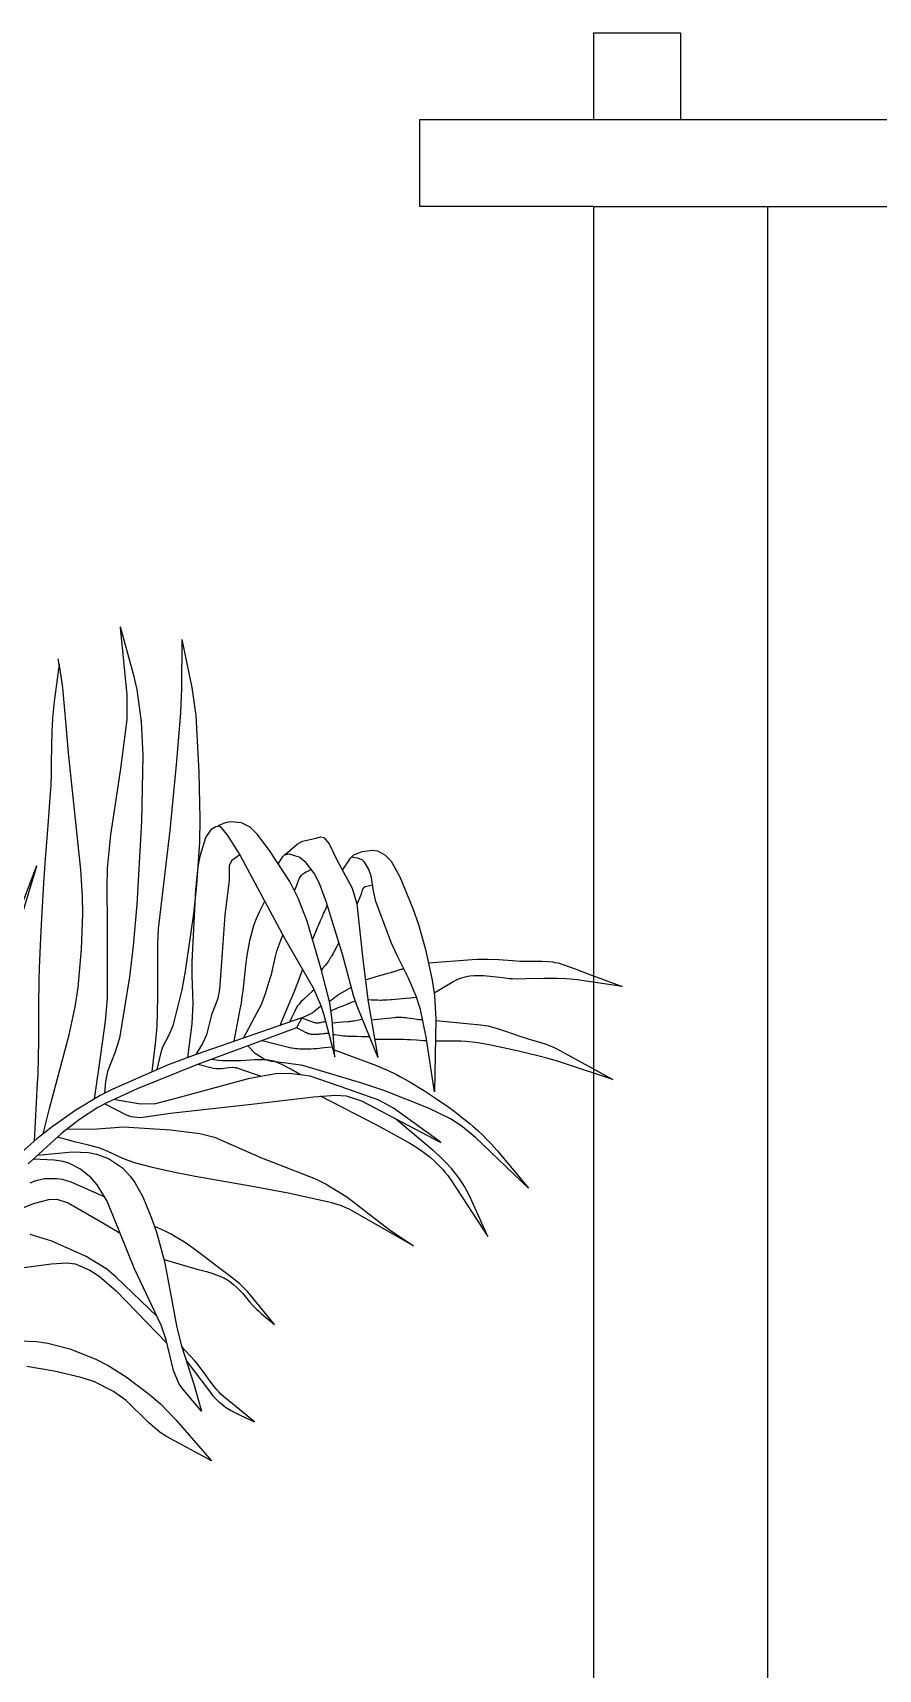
# Model space of a CAD drawing. Header units: millimetres. Extents: x 237 to 339, y 16 to 52.
# Drawn here: x 265.197 to 266.17, y 43.489 to 45.371 of the extents above; entities that cross this region are included whole.
import ezdxf

# ---------------------------------------------------------------- set-up
doc = ezdxf.new("R2010")
doc.units = ezdxf.units.MM
doc.header["$LTSCALE"] = 0.6
doc.header["$MEASUREMENT"] = 0
for name, color, linetype in [('0.3', 3, 'Continuous'), ('02', 2, 'Continuous'), ('VEGETAÇAO', 76, 'Continuous')]:
    doc.layers.add(name, color=color, linetype=linetype)

msp = doc.modelspace()

# ---------------------------------------------------------------- linework, layer by layer
at = {"layer": '0.3', "lineweight": -3}
for p, q in [((265.8426, 45.3706), (265.9426, 45.3706)), ((265.8426, 45.3706), (265.8426, 45.2706)), ((265.9426, 45.3706), (265.9426, 45.2706)), ((265.8426, 45.2706), (265.9426, 45.2706))]:
    msp.add_line(p, q, dxfattribs=at)
at = {"layer": '02', "lineweight": -3}
for p, q in [((265.6426, 45.2706), (271.8426, 45.2706)), ((265.6426, 45.1706), (265.6426, 45.2706)), ((265.8426, 45.1706), (265.6426, 45.1706)), ((265.8426, 45.1706), (265.8426, 42.4706)), ((265.8426, 45.1706), (271.8426, 45.1706)), ((266.0426, 45.1706), (266.0426, 42.4706))]:
    msp.add_line(p, q, dxfattribs=at)
at = {"layer": 'VEGETAÇAO', "color": 76, "lineweight": -3}
for p, q in [((265.2979, 44.6879), (265.3129, 44.6334)), ((265.3061, 44.609), (265.2983, 44.6865)), ((265.3691, 44.6729), (265.3804, 44.6174)), ((265.3691, 44.6165), (265.3695, 44.6711)), ((265.2278, 44.6444), (265.2222, 44.6016)), ((265.2289, 44.6382), (265.2267, 44.6504)), ((265.2321, 44.6171), (265.2289, 44.6382)), ((265.3129, 44.6334), (265.3172, 44.6153)), ((265.236, 44.5744), (265.2321, 44.6171)), ((265.3062, 44.5808), (265.3061, 44.609)), ((265.3172, 44.6153), (265.3224, 44.578)), ((265.368, 44.5886), (265.3691, 44.6165)), ((265.3804, 44.6174), (265.385, 44.5853)), ((265.2209, 44.59), (265.2203, 44.5822)), ((265.2222, 44.6016), (265.2209, 44.59)), ((265.3631, 44.5329), (265.368, 44.5886)), ((265.2195, 44.5666), (265.2192, 44.551)), ((265.2203, 44.5822), (265.2195, 44.5666)), ((265.2387, 44.5424), (265.236, 44.5744)), ((265.2987, 44.5244), (265.3062, 44.5808)), ((265.3224, 44.578), (265.3242, 44.5399)), ((265.385, 44.5853), (265.3886, 44.5197)), ((265.2192, 44.551), (265.2189, 44.5301)), ((265.2189, 44.5301), (265.2187, 44.5197)), ((265.2529, 44.408), (265.2387, 44.5424)), ((265.3242, 44.5399), (265.3226, 44.4633)), ((265.3556, 44.453), (265.3631, 44.5329)), ((265.2187, 44.5197), (265.2182, 44.5041)), ((265.2952, 44.4989), (265.2987, 44.5244)), ((265.3886, 44.5197), (265.3899, 44.4664)), ((265.2177, 44.4963), (265.2152, 44.4637)), ((265.2182, 44.5041), (265.2177, 44.4963)), ((265.2875, 44.4481), (265.2952, 44.4989)), ((265.2152, 44.4637), (265.2117, 44.4203)), ((265.3226, 44.4633), (265.3173, 44.3681)), ((265.3899, 44.4664), (265.3893, 44.4398)), ((265.3965, 44.4449), (265.4036, 44.4549)), ((265.4036, 44.4549), (265.4081, 44.4579)), ((265.4081, 44.4579), (265.4121, 44.4583)), ((265.419, 44.4618), (265.4108, 44.4585)), ((265.4121, 44.4583), (265.4138, 44.4571)), ((265.4138, 44.4571), (265.4216, 44.4474)), ((265.4252, 44.4632), (265.419, 44.4618)), ((265.4378, 44.4618), (265.4252, 44.4632)), ((265.4475, 44.4571), (265.4378, 44.4618)), ((265.4561, 44.4484), (265.4475, 44.4571)), ((265.2837, 44.4098), (265.2875, 44.4481)), ((265.3421, 44.3402), (265.3556, 44.453)), ((265.3893, 44.4398), (265.3859, 44.3901)), ((265.3903, 44.425), (265.3965, 44.4449)), ((265.4216, 44.4474), (265.4363, 44.4242)), ((265.4708, 44.4289), (265.4561, 44.4484)), ((265.488, 44.4256), (265.5015, 44.4374)), ((265.5015, 44.4374), (265.5078, 44.4409)), ((265.5078, 44.4409), (265.5217, 44.444)), ((265.5217, 44.444), (265.5288, 44.446)), ((265.5288, 44.446), (265.5322, 44.4449)), ((265.5322, 44.4449), (265.5385, 44.4376)), ((265.5385, 44.4376), (265.5472, 44.4195)), ((265.2117, 44.4203), (265.2102, 44.3986)), ((265.3879, 44.4117), (265.3903, 44.425)), ((265.4265, 44.4186), (265.4236, 44.4127)), ((265.4357, 44.4253), (265.4265, 44.4186)), ((265.4363, 44.4242), (265.4872, 44.3293)), ((265.4934, 44.3943), (265.4708, 44.4289)), ((265.4803, 44.415), (265.485, 44.4233)), ((265.485, 44.4233), (265.4871, 44.4252)), ((265.4871, 44.4252), (265.4925, 44.4261)), ((265.4925, 44.4261), (265.5046, 44.4225)), ((265.5046, 44.4225), (265.5105, 44.4176)), ((265.5105, 44.4176), (265.5216, 44.4029)), ((265.5472, 44.4195), (265.5649, 44.3868)), ((265.5538, 44.4075), (265.5629, 44.4214)), ((265.5629, 44.4214), (265.5668, 44.4252)), ((265.5712, 44.4214), (265.5637, 44.4224)), ((265.5668, 44.4252), (265.5764, 44.4289)), ((265.5763, 44.4193), (265.5712, 44.4214)), ((265.5793, 44.4166), (265.5763, 44.4193)), ((265.5764, 44.4289), (265.5882, 44.4306)), ((265.5839, 44.4092), (265.5793, 44.4166)), ((265.5882, 44.4306), (265.5942, 44.4297)), ((265.5942, 44.4297), (265.6027, 44.4252)), ((265.6027, 44.4252), (265.6098, 44.4178)), ((265.6098, 44.4178), (265.6199, 44.3998)), ((265.2017, 44.4117), (265.1364, 44.1964)), ((265.1693, 44.326), (265.2022, 44.4129)), ((265.2102, 44.3986), (265.2075, 44.3527)), ((265.2549, 44.3777), (265.2529, 44.408)), ((265.283, 44.3883), (265.2837, 44.4098)), ((265.3853, 44.3848), (265.3879, 44.4117)), ((265.4236, 44.4127), (265.4235, 44.396)), ((265.5031, 44.3958), (265.5044, 44.3983)), ((265.5044, 44.3983), (265.5059, 44.4006)), ((265.5059, 44.4006), (265.5067, 44.4017)), ((265.5067, 44.4017), (265.5078, 44.4028)), ((265.5078, 44.4028), (265.5102, 44.4046)), ((265.5102, 44.4046), (265.5119, 44.4056)), ((265.5119, 44.4056), (265.5153, 44.4073)), ((265.5153, 44.4073), (265.5178, 44.4087)), ((265.5216, 44.4029), (265.527, 44.3927)), ((265.5866, 44.401), (265.5839, 44.4092)), ((265.5893, 44.3839), (265.5866, 44.401)), ((265.6199, 44.3998), (265.6348, 44.3634)), ((265.2835, 44.3452), (265.283, 44.3883)), ((265.3808, 44.3021), (265.3853, 44.3848)), ((265.3859, 44.3901), (265.3823, 44.3572)), ((265.4235, 44.396), (265.4183, 44.3556)), ((265.503, 44.3754), (265.4934, 44.3943)), ((265.4988, 44.3844), (265.4996, 44.3863)), ((265.4996, 44.3863), (265.5011, 44.3904)), ((265.5011, 44.3904), (265.5031, 44.3958)), ((265.527, 44.3927), (265.5352, 44.3707)), ((265.5649, 44.3868), (265.5704, 44.3688)), ((265.5746, 44.3783), (265.5744, 44.3778)), ((265.5749, 44.3792), (265.5746, 44.3783)), ((265.5752, 44.3801), (265.5749, 44.3792)), ((265.5758, 44.382), (265.5752, 44.3801)), ((265.5762, 44.3834), (265.5758, 44.382)), ((265.5765, 44.3843), (265.5762, 44.3834)), ((265.5767, 44.3847), (265.5765, 44.3843)), ((265.577, 44.3853), (265.5767, 44.3847)), ((265.5773, 44.3859), (265.577, 44.3853)), ((265.5774, 44.3862), (265.5773, 44.3859)), ((265.5777, 44.3866), (265.5774, 44.3862)), ((265.5779, 44.3869), (265.5777, 44.3866)), ((265.5781, 44.3872), (265.5779, 44.3869)), ((265.5783, 44.3875), (265.5781, 44.3872)), ((265.5785, 44.3876), (265.5783, 44.3875)), ((265.5787, 44.3878), (265.5785, 44.3876)), ((265.5789, 44.3879), (265.5787, 44.3878)), ((265.5791, 44.3881), (265.5789, 44.3879)), ((265.5794, 44.3883), (265.5791, 44.3881)), ((265.5796, 44.3883), (265.5794, 44.3883)), ((265.5798, 44.3884), (265.5796, 44.3883)), ((265.5802, 44.3885), (265.5798, 44.3884)), ((265.5885, 44.3901), (265.5802, 44.3885)), ((265.5922, 44.3716), (265.5893, 44.3839)), ((265.2552, 44.3574), (265.2549, 44.3777)), ((265.3173, 44.3681), (265.3129, 44.3205)), ((265.4564, 44.3554), (265.4588, 44.3603)), ((265.4588, 44.3603), (265.4646, 44.3718)), ((265.5132, 44.3487), (265.503, 44.3754)), ((265.5321, 44.3576), (265.533, 44.3597)), ((265.533, 44.3597), (265.5349, 44.3639)), ((265.5349, 44.3639), (265.5359, 44.366)), ((265.5352, 44.3707), (265.554, 44.3096)), ((265.5359, 44.366), (265.5364, 44.3671)), ((265.5704, 44.3688), (265.5772, 44.3049)), ((265.5742, 44.3772), (265.5705, 44.3686)), ((265.5744, 44.3778), (265.5742, 44.3772)), ((265.6102, 44.3237), (265.5922, 44.3716)), ((265.6348, 44.3634), (265.6412, 44.3449)), ((265.2075, 44.3527), (265.2064, 44.3297)), ((265.2537, 44.3168), (265.2552, 44.3574)), ((265.2837, 44.313), (265.2835, 44.3452)), ((265.3823, 44.3572), (265.3729, 44.2913)), ((265.4183, 44.3556), (265.4145, 44.3021)), ((265.4492, 44.334), (265.4512, 44.3413)), ((265.4512, 44.3413), (265.4524, 44.3449)), ((265.4524, 44.3449), (265.455, 44.352)), ((265.455, 44.352), (265.4564, 44.3554)), ((265.5292, 44.2936), (265.5132, 44.3487)), ((265.523, 44.3367), (265.5251, 44.3415)), ((265.5251, 44.3415), (265.5261, 44.3439)), ((265.5261, 44.3439), (265.5271, 44.3463)), ((265.5271, 44.3463), (265.5276, 44.3475)), ((265.5276, 44.3475), (265.5287, 44.3498)), ((265.5287, 44.3498), (265.5292, 44.351)), ((265.5292, 44.351), (265.53, 44.3528)), ((265.53, 44.3528), (265.5307, 44.3544)), ((265.5307, 44.3544), (265.5311, 44.3555)), ((265.5311, 44.3555), (265.5315, 44.3562)), ((265.5315, 44.3562), (265.5321, 44.3576)), ((265.6412, 44.3449), (265.6492, 44.3162)), ((265.2064, 44.3297), (265.205, 44.2952)), ((265.3413, 44.3227), (265.3421, 44.3402)), ((265.3415, 44.2876), (265.3413, 44.3227)), ((265.4464, 44.3215), (265.4474, 44.3266)), ((265.4474, 44.3266), (265.4492, 44.334)), ((265.4802, 44.3199), (265.4812, 44.3227)), ((265.4812, 44.3227), (265.4853, 44.333)), ((265.4872, 44.3293), (265.5201, 44.2721)), ((265.5196, 44.3287), (265.5207, 44.3313)), ((265.5207, 44.3313), (265.5215, 44.3331)), ((265.5215, 44.3331), (265.523, 44.3367)), ((265.5488, 44.3228), (265.5473, 44.3199)), ((265.5496, 44.3242), (265.5488, 44.3228)), ((265.6164, 44.31), (265.6102, 44.3237)), ((265.2496, 44.2725), (265.2537, 44.3168)), ((265.2834, 44.2602), (265.2837, 44.313)), ((265.3129, 44.3205), (265.3087, 44.2848)), ((265.4425, 44.2973), (265.4438, 44.3067)), ((265.4438, 44.3067), (265.4445, 44.3115)), ((265.4445, 44.3115), (265.4464, 44.3215)), ((265.4741, 44.2965), (265.4769, 44.3084)), ((265.4769, 44.3084), (265.4784, 44.3142)), ((265.4784, 44.3142), (265.4802, 44.3199)), ((265.538, 44.3034), (265.5373, 44.3024)), ((265.5386, 44.3044), (265.538, 44.3034)), ((265.539, 44.3049), (265.5386, 44.3044)), ((265.5402, 44.307), (265.539, 44.3049)), ((265.5411, 44.3084), (265.5402, 44.307)), ((265.5416, 44.3093), (265.5411, 44.3084)), ((265.5427, 44.3112), (265.5416, 44.3093)), ((265.5442, 44.3141), (265.5427, 44.3112)), ((265.5473, 44.3199), (265.5442, 44.3141)), ((265.554, 44.3096), (265.5591, 44.2899)), ((265.5772, 44.3049), (265.5832, 44.256)), ((265.6298, 44.2834), (265.6164, 44.31)), ((265.6492, 44.3162), (265.6568, 44.2809)), ((265.6527, 44.3009), (265.703, 44.3049)), ((265.703, 44.3049), (265.709, 44.3052)), ((265.709, 44.3052), (265.7131, 44.3053)), ((265.7131, 44.3053), (265.7212, 44.3052)), ((265.7212, 44.3052), (265.7334, 44.3046)), ((265.7334, 44.3046), (265.7496, 44.3035)), ((265.7496, 44.3035), (265.7577, 44.303)), ((265.7577, 44.303), (265.7687, 44.3028)), ((265.205, 44.2952), (265.2045, 44.2805)), ((265.3087, 44.2848), (265.2972, 44.2143)), ((265.3414, 44.2613), (265.3415, 44.2876)), ((265.3729, 44.2913), (265.369, 44.27)), ((265.3809, 44.2862), (265.3808, 44.3021)), ((265.382, 44.2543), (265.3809, 44.2862)), ((265.4145, 44.3021), (265.4123, 44.2701)), ((265.4394, 44.2687), (265.4425, 44.2973)), ((265.4708, 44.2833), (265.472, 44.2876)), ((265.472, 44.2876), (265.4741, 44.2965)), ((265.5027, 44.2791), (265.5064, 44.2887)), ((265.5064, 44.2887), (265.5082, 44.2935)), ((265.5391, 44.2551), (265.5292, 44.2936)), ((265.5309, 44.2943), (265.5295, 44.2925)), ((265.5338, 44.2979), (265.5309, 44.2943)), ((265.5353, 44.2997), (265.5338, 44.2979)), ((265.536, 44.3006), (265.5353, 44.2997)), ((265.5369, 44.3018), (265.536, 44.3006)), ((265.5373, 44.3024), (265.5369, 44.3018)), ((265.5591, 44.2899), (265.566, 44.2638)), ((265.5863, 44.2833), (265.5951, 44.2858)), ((265.5951, 44.2858), (265.5994, 44.287)), ((265.5994, 44.287), (265.6038, 44.2883)), ((265.6038, 44.2883), (265.606, 44.2889)), ((265.606, 44.2889), (265.6093, 44.2898)), ((265.6093, 44.2898), (265.6098, 44.29)), ((265.6098, 44.29), (265.6102, 44.2901)), ((265.6102, 44.2901), (265.6109, 44.2903)), ((265.6109, 44.2903), (265.6121, 44.2907)), ((265.6121, 44.2907), (265.6128, 44.2909)), ((265.6128, 44.2909), (265.6133, 44.291)), ((265.6133, 44.291), (265.6143, 44.2913)), ((265.6143, 44.2913), (265.6154, 44.2917)), ((265.6154, 44.2917), (265.6161, 44.2919)), ((265.6161, 44.2919), (265.6176, 44.2924)), ((265.6176, 44.2924), (265.6191, 44.2929)), ((265.6191, 44.2929), (265.621, 44.2935)), ((265.621, 44.2935), (265.622, 44.2938)), ((265.622, 44.2938), (265.6235, 44.2943)), ((265.6235, 44.2943), (265.6242, 44.2945)), ((265.6946, 44.2846), (265.6895, 44.283)), ((265.6981, 44.2853), (265.6946, 44.2846)), ((265.7004, 44.2856), (265.6981, 44.2853)), ((265.7052, 44.286), (265.7004, 44.2856)), ((265.7088, 44.2861), (265.7052, 44.286)), ((265.7161, 44.2859), (265.7088, 44.2861)), ((265.7235, 44.2853), (265.7161, 44.2859)), ((265.7383, 44.2835), (265.7235, 44.2853)), ((265.7687, 44.3028), (265.7835, 44.3029)), ((265.7835, 44.3029), (265.7908, 44.3025)), ((265.7908, 44.3025), (265.7957, 44.3019)), ((265.7957, 44.3019), (265.7981, 44.3015)), ((265.7981, 44.3015), (265.8018, 44.3008)), ((265.8018, 44.3008), (265.8072, 44.2992)), ((265.8072, 44.2992), (265.8215, 44.2941)), ((265.8215, 44.2941), (265.8404, 44.2868)), ((265.8404, 44.2868), (265.8499, 44.2833)), ((265.2045, 44.2805), (265.2042, 44.251)), ((265.2463, 44.2505), (265.2496, 44.2725)), ((265.369, 44.27), (265.3586, 44.2284)), ((265.4123, 44.2701), (265.4103, 44.2601)), ((265.4382, 44.2593), (265.4394, 44.2687)), ((265.4635, 44.2602), (265.4661, 44.2678)), ((265.4661, 44.2678), (265.4708, 44.2833)), ((265.4967, 44.2639), (265.4981, 44.2671)), ((265.4981, 44.2671), (265.5, 44.272)), ((265.5, 44.272), (265.5009, 44.2744)), ((265.5009, 44.2744), (265.5027, 44.2791)), ((265.519, 44.268), (265.5146, 44.2641)), ((265.5211, 44.27), (265.519, 44.268)), ((265.5201, 44.2721), (265.5289, 44.2518)), ((265.5499, 44.2649), (265.5508, 44.2654)), ((265.5508, 44.2654), (265.5635, 44.2726)), ((265.5797, 44.2815), (265.5863, 44.2833)), ((265.6387, 44.2626), (265.6298, 44.2834)), ((265.6568, 44.2809), (265.6596, 44.2631)), ((265.682, 44.2795), (265.6592, 44.266)), ((265.6844, 44.2809), (265.682, 44.2795)), ((265.6861, 44.2817), (265.6844, 44.2809)), ((265.6895, 44.283), (265.6861, 44.2817)), ((265.7456, 44.2827), (265.7383, 44.2835)), ((265.7493, 44.2825), (265.7456, 44.2827)), ((265.7547, 44.2823), (265.7493, 44.2825)), ((265.7649, 44.2824), (265.7547, 44.2823)), ((265.7854, 44.283), (265.7649, 44.2824)), ((265.8007, 44.2831), (265.7854, 44.283)), ((265.8109, 44.2827), (265.8007, 44.2831)), ((265.816, 44.2823), (265.8109, 44.2827)), ((265.8237, 44.2814), (265.816, 44.2823)), ((265.8754, 44.2739), (265.8237, 44.2814)), ((265.8499, 44.2833), (265.8754, 44.2739)), ((265.2042, 44.251), (265.204, 44.2117)), ((265.2394, 44.2181), (265.2463, 44.2505)), ((265.2814, 44.234), (265.2834, 44.2602)), ((265.3405, 44.228), (265.3414, 44.2613)), ((265.3808, 44.2306), (265.382, 44.2543)), ((265.4103, 44.2601), (265.4033, 44.241)), ((265.4292, 44.2107), (265.4363, 44.2475)), ((265.4363, 44.2475), (265.4375, 44.2546)), ((265.4375, 44.2546), (265.4382, 44.2593)), ((265.4398, 44.2143), (265.4588, 44.2494)), ((265.4588, 44.2494), (265.4605, 44.2529)), ((265.4605, 44.2529), (265.4616, 44.2553)), ((265.4616, 44.2553), (265.4635, 44.2602)), ((265.486, 44.2384), (265.4914, 44.2512)), ((265.4914, 44.2512), (265.4941, 44.2575)), ((265.4941, 44.2575), (265.4967, 44.2639)), ((265.501, 44.2494), (265.4988, 44.2454)), ((265.5022, 44.2513), (265.501, 44.2494)), ((265.5035, 44.253), (265.5022, 44.2513)), ((265.506, 44.2561), (265.5035, 44.253)), ((265.5088, 44.2589), (265.506, 44.2561)), ((265.5146, 44.2641), (265.5088, 44.2589)), ((265.5222, 44.2458), (265.5233, 44.2467)), ((265.5233, 44.2467), (265.5244, 44.2476)), ((265.5244, 44.2476), (265.5258, 44.2488)), ((265.5258, 44.2488), (265.5265, 44.2494)), ((265.5265, 44.2494), (265.5276, 44.2503)), ((265.5276, 44.2503), (265.5282, 44.2508)), ((265.5282, 44.2508), (265.529, 44.2514)), ((265.5289, 44.2518), (265.5322, 44.241)), ((265.5388, 44.2565), (265.5402, 44.2575)), ((265.542, 44.2353), (265.5391, 44.2551)), ((265.5402, 44.2575), (265.541, 44.2582)), ((265.541, 44.2582), (265.5428, 44.2596)), ((265.5436, 44.247), (265.5417, 44.2462)), ((265.5428, 44.2596), (265.5451, 44.2614)), ((265.5445, 44.2474), (265.5436, 44.247)), ((265.545, 44.2476), (265.5445, 44.2474)), ((265.5456, 44.2479), (265.545, 44.2476)), ((265.5451, 44.2614), (265.5463, 44.2623)), ((265.5459, 44.248), (265.5456, 44.2479)), ((265.5464, 44.2482), (265.5459, 44.248)), ((265.5463, 44.2623), (265.5475, 44.2632)), ((265.5468, 44.2484), (265.5464, 44.2482)), ((265.5471, 44.2485), (265.5468, 44.2484)), ((265.5486, 44.2491), (265.5471, 44.2485)), ((265.5475, 44.2632), (265.5481, 44.2637)), ((265.5481, 44.2637), (265.5493, 44.2645)), ((265.5497, 44.2495), (265.5486, 44.2491)), ((265.5493, 44.2645), (265.5499, 44.2649)), ((265.5518, 44.2504), (265.5497, 44.2495)), ((265.5549, 44.2516), (265.5518, 44.2504)), ((265.557, 44.2524), (265.5549, 44.2516)), ((265.5612, 44.2541), (265.557, 44.2524)), ((265.566, 44.256), (265.5612, 44.2541)), ((265.566, 44.2638), (265.5704, 44.2513)), ((265.5683, 44.2569), (265.566, 44.256)), ((265.5704, 44.2513), (265.5944, 44.1921)), ((265.5867, 44.2581), (265.5828, 44.2582)), ((265.5832, 44.256), (265.5944, 44.1921)), ((265.5919, 44.2579), (265.5867, 44.2581)), ((265.5945, 44.2579), (265.5919, 44.2579)), ((265.597, 44.2578), (265.5945, 44.2579)), ((265.5983, 44.2578), (265.597, 44.2578)), ((265.6003, 44.2579), (265.5983, 44.2578)), ((265.6032, 44.258), (265.6003, 44.2579)), ((265.6051, 44.2581), (265.6032, 44.258)), ((265.6089, 44.2583), (265.6051, 44.2581)), ((265.6109, 44.2585), (265.6089, 44.2583)), ((265.6147, 44.2588), (265.6109, 44.2585)), ((265.6185, 44.2591), (265.6147, 44.2588)), ((265.6262, 44.2599), (265.6185, 44.2591)), ((265.632, 44.2604), (265.6262, 44.2599)), ((265.6434, 44.2473), (265.6387, 44.2626)), ((265.6499, 44.2156), (265.6434, 44.2473)), ((265.6596, 44.2631), (265.6611, 44.2363)), ((265.2739, 44.1814), (265.2814, 44.234)), ((265.3391, 44.2115), (265.3405, 44.228)), ((265.3586, 44.2284), (265.354, 44.2176)), ((265.3759, 44.1922), (265.3808, 44.2306)), ((265.4033, 44.241), (265.3973, 44.2183)), ((265.482, 44.2289), (265.4833, 44.2321)), ((265.4833, 44.2321), (265.486, 44.2384)), ((265.4949, 44.2369), (265.4929, 44.2327)), ((265.4988, 44.2454), (265.4949, 44.2369)), ((265.5071, 44.2375), (265.501, 44.2261)), ((265.5071, 44.2375), (265.5178, 44.2428)), ((265.5071, 44.2375), (265.5119, 44.2359)), ((265.5119, 44.2359), (265.5183, 44.2336)), ((265.5178, 44.2428), (265.5183, 44.2431)), ((265.5183, 44.2431), (265.5192, 44.2436)), ((265.5183, 44.2336), (265.5216, 44.2325)), ((265.5192, 44.2436), (265.52, 44.2441)), ((265.52, 44.2441), (265.5206, 44.2445)), ((265.5206, 44.2445), (265.5217, 44.2453)), ((265.5216, 44.2325), (265.522, 44.2324)), ((265.5217, 44.2453), (265.5222, 44.2458)), ((265.522, 44.2324), (265.5223, 44.2323)), ((265.5223, 44.2323), (265.523, 44.2322)), ((265.523, 44.2322), (265.5233, 44.2321)), ((265.5233, 44.2321), (265.5239, 44.232)), ((265.5239, 44.232), (265.5245, 44.232)), ((265.5245, 44.232), (265.5249, 44.232)), ((265.5249, 44.232), (265.5258, 44.232)), ((265.5258, 44.232), (265.5267, 44.2321)), ((265.5267, 44.2321), (265.5273, 44.2322)), ((265.5273, 44.2322), (265.5286, 44.2324)), ((265.5286, 44.2324), (265.5298, 44.2327)), ((265.5298, 44.2327), (265.5315, 44.233)), ((265.5315, 44.233), (265.5323, 44.2332)), ((265.5322, 44.241), (265.545, 44.193)), ((265.5323, 44.2332), (265.5332, 44.2333)), ((265.5332, 44.2333), (265.5336, 44.2334)), ((265.5336, 44.2334), (265.5342, 44.2334)), ((265.5417, 44.2462), (265.5408, 44.2458)), ((265.545, 44.193), (265.542, 44.2353)), ((265.5422, 44.2321), (265.5539, 44.233)), ((265.5539, 44.233), (265.5598, 44.2335)), ((265.5598, 44.2335), (265.5617, 44.2336)), ((265.5617, 44.2336), (265.5629, 44.2338)), ((265.5629, 44.2338), (265.5638, 44.2339)), ((265.5638, 44.2339), (265.5654, 44.2341)), ((265.5654, 44.2341), (265.5667, 44.2343)), ((265.5667, 44.2343), (265.5692, 44.2347)), ((265.5692, 44.2347), (265.5741, 44.2356)), ((265.5741, 44.2356), (265.5766, 44.236)), ((265.5868, 44.2353), (265.6138, 44.2381)), ((265.6138, 44.2381), (265.615, 44.2383)), ((265.615, 44.2383), (265.6158, 44.2383)), ((265.6158, 44.2383), (265.6174, 44.2384)), ((265.6174, 44.2384), (265.6182, 44.2384)), ((265.6182, 44.2384), (265.6198, 44.2384)), ((265.6198, 44.2384), (265.6214, 44.2384)), ((265.6214, 44.2384), (265.6225, 44.2383)), ((265.6225, 44.2383), (265.6246, 44.2382)), ((265.6246, 44.2382), (265.627, 44.2379)), ((265.627, 44.2379), (265.6286, 44.2377)), ((265.6286, 44.2377), (265.6318, 44.2373)), ((265.6393, 44.2362), (265.6414, 44.2359)), ((265.6414, 44.2359), (265.6436, 44.2357)), ((265.6436, 44.2357), (265.6446, 44.2356)), ((265.6446, 44.2356), (265.6462, 44.2354)), ((265.6611, 44.2363), (265.6596, 44.1526)), ((265.6611, 44.2345), (265.7127, 44.2297)), ((265.7127, 44.2297), (265.7178, 44.229)), ((265.7178, 44.229), (265.7212, 44.2284)), ((265.7212, 44.2284), (265.7279, 44.2267)), ((265.204, 44.2117), (265.2038, 44.1921)), ((265.2169, 44.1336), (265.2394, 44.2181)), ((265.2972, 44.2143), (265.292, 44.1976)), ((265.3348, 44.176), (265.3391, 44.2115)), ((265.354, 44.2176), (265.3468, 44.2039)), ((265.3973, 44.2183), (265.3928, 44.2081)), ((265.4614, 44.2115), (265.4902, 44.2043)), ((265.5086, 44.2222), (265.501, 44.2261)), ((265.5113, 44.2209), (265.5086, 44.2222)), ((265.5126, 44.2203), (265.5113, 44.2209)), ((265.5132, 44.22), (265.5126, 44.2203)), ((265.5136, 44.2198), (265.5132, 44.22)), ((265.5144, 44.2195), (265.5136, 44.2198)), ((265.5148, 44.2194), (265.5144, 44.2195)), ((265.5156, 44.2192), (265.5148, 44.2194)), ((265.5164, 44.219), (265.5156, 44.2192)), ((265.517, 44.2188), (265.5164, 44.219)), ((265.5181, 44.2186), (265.517, 44.2188)), ((265.5185, 44.2186), (265.5181, 44.2186)), ((265.5193, 44.2185), (265.5185, 44.2186)), ((265.5202, 44.2184), (265.5193, 44.2185)), ((265.5207, 44.2184), (265.5202, 44.2184)), ((265.5218, 44.2184), (265.5207, 44.2184)), ((265.5227, 44.2184), (265.5218, 44.2184)), ((265.5243, 44.2185), (265.5227, 44.2184)), ((265.526, 44.2186), (265.5243, 44.2185)), ((265.5271, 44.2188), (265.526, 44.2186)), ((265.5294, 44.219), (265.5271, 44.2188)), ((265.5319, 44.2193), (265.5294, 44.219)), ((265.5332, 44.2194), (265.5319, 44.2193)), ((265.5344, 44.2195), (265.5332, 44.2194)), ((265.5351, 44.2195), (265.5344, 44.2195)), ((265.5363, 44.2196), (265.5351, 44.2195)), ((265.537, 44.2196), (265.5363, 44.2196)), ((265.5379, 44.2196), (265.537, 44.2196)), ((265.5453, 44.218), (265.5432, 44.2182)), ((265.5496, 44.2174), (265.5453, 44.218)), ((265.5528, 44.217), (265.5496, 44.2174)), ((265.5549, 44.2167), (265.5528, 44.217)), ((265.556, 44.2166), (265.5549, 44.2167)), ((265.5576, 44.2165), (265.556, 44.2166)), ((265.5596, 44.2164), (265.5576, 44.2165)), ((265.5636, 44.2163), (265.5596, 44.2164)), ((265.5676, 44.2161), (265.5636, 44.2163)), ((265.5703, 44.2161), (265.5676, 44.2161)), ((265.5757, 44.216), (265.5703, 44.2161)), ((265.5818, 44.2159), (265.5757, 44.216)), ((265.5848, 44.2158), (265.5818, 44.2159)), ((265.6153, 44.2128), (265.5908, 44.2128)), ((265.6179, 44.2128), (265.6153, 44.2128)), ((265.6196, 44.2127), (265.6179, 44.2128)), ((265.6231, 44.2126), (265.6196, 44.2127)), ((265.6249, 44.2126), (265.6231, 44.2126)), ((265.6283, 44.2124), (265.6249, 44.2126)), ((265.6318, 44.2123), (265.6283, 44.2124)), ((265.6467, 44.2114), (265.6388, 44.2119)), ((265.6506, 44.2112), (265.6467, 44.2114)), ((265.6596, 44.1526), (265.6499, 44.2156)), ((265.682, 44.2109), (265.6607, 44.2109)), ((265.6901, 44.2107), (265.682, 44.2109)), ((265.6955, 44.2103), (265.6901, 44.2107)), ((265.7063, 44.2092), (265.6955, 44.2103)), ((265.7117, 44.2084), (265.7063, 44.2092)), ((265.7279, 44.2267), (265.7378, 44.2235)), ((265.7378, 44.2235), (265.7511, 44.2188)), ((265.7511, 44.2188), (265.7577, 44.2165)), ((265.7577, 44.2165), (265.7675, 44.2136)), ((265.7675, 44.2136), (265.7805, 44.2098)), ((265.7805, 44.2098), (265.787, 44.2077)), ((265.2038, 44.1921), (265.2032, 44.1725)), ((265.292, 44.1976), (265.2837, 44.1759)), ((265.3444, 44.1964), (265.3404, 44.1784)), ((265.3468, 44.2039), (265.3444, 44.1964)), ((265.3928, 44.2081), (265.385, 44.1954)), ((265.4535, 44.1968), (265.4448, 44.2054)), ((265.4642, 44.1898), (265.4535, 44.1968)), ((265.4902, 44.2043), (265.4918, 44.2039)), ((265.4918, 44.2039), (265.4928, 44.2037)), ((265.4928, 44.2037), (265.4949, 44.2033)), ((265.4949, 44.2033), (265.496, 44.2031)), ((265.496, 44.2031), (265.4981, 44.2028)), ((265.4981, 44.2028), (265.5002, 44.2026)), ((265.5002, 44.2026), (265.5016, 44.2024)), ((265.5016, 44.2024), (265.5025, 44.2023)), ((265.5025, 44.2023), (265.5044, 44.2022)), ((265.5044, 44.2022), (265.5054, 44.2021)), ((265.5054, 44.2021), (265.5075, 44.202)), ((265.5075, 44.202), (265.5097, 44.202)), ((265.5097, 44.202), (265.5111, 44.202)), ((265.5111, 44.202), (265.5139, 44.202)), ((265.5139, 44.202), (265.516, 44.2021)), ((265.516, 44.2021), (265.5174, 44.2021)), ((265.5174, 44.2021), (265.5203, 44.2023)), ((265.5203, 44.2023), (265.5217, 44.2024)), ((265.5217, 44.2024), (265.5245, 44.2026)), ((265.5245, 44.2026), (265.5273, 44.2028)), ((265.5273, 44.2028), (265.5292, 44.203)), ((265.5292, 44.203), (265.533, 44.2034)), ((265.533, 44.2034), (265.542, 44.2043)), ((265.5444, 44.201), (265.5929, 44.1827)), ((265.7225, 44.2066), (265.7117, 44.2084)), ((265.7332, 44.2045), (265.7225, 44.2066)), ((265.7547, 44.1996), (265.7332, 44.2045)), ((265.7785, 44.1939), (265.7547, 44.1996)), ((265.7903, 44.1908), (265.7785, 44.1939)), ((265.787, 44.2077), (265.7934, 44.2052)), ((265.8021, 44.1874), (265.7903, 44.1908)), ((265.7934, 44.2052), (265.7965, 44.2038)), ((265.7965, 44.2038), (265.8012, 44.2015)), ((265.8012, 44.2015), (265.8649, 44.1667)), ((265.2032, 44.1725), (265.2027, 44.1627)), ((265.2686, 44.1447), (265.2739, 44.1814)), ((265.2837, 44.1759), (265.2814, 44.1645)), ((265.3876, 44.1844), (265.4055, 44.1799)), ((265.4116, 44.1886), (265.4026, 44.1899)), ((265.4055, 44.1799), (265.4086, 44.1794)), ((265.4086, 44.1794), (265.4106, 44.1793)), ((265.4106, 44.1793), (265.4148, 44.1796)), ((265.416, 44.1883), (265.4116, 44.1886)), ((265.4148, 44.1796), (265.4231, 44.1807)), ((265.437, 44.1883), (265.416, 44.1883)), ((265.4231, 44.1807), (265.4272, 44.1809)), ((265.4272, 44.1809), (265.4299, 44.1807)), ((265.4299, 44.1807), (265.4313, 44.1804)), ((265.4313, 44.1804), (265.4333, 44.1799)), ((265.4333, 44.1799), (265.4598, 44.1707)), ((265.4423, 44.1885), (265.437, 44.1883)), ((265.4528, 44.1892), (265.4423, 44.1885)), ((265.4769, 44.1731), (265.4453, 44.1677)), ((265.4607, 44.1895), (265.4528, 44.1892)), ((265.4659, 44.1893), (265.4607, 44.1895)), ((265.4722, 44.1875), (265.4642, 44.1898)), ((265.4684, 44.189), (265.4659, 44.1893)), ((265.4723, 44.1883), (265.4684, 44.189)), ((265.4892, 44.1855), (265.4722, 44.1875)), ((265.4748, 44.1877), (265.4723, 44.1883)), ((265.4798, 44.1859), (265.4748, 44.1877)), ((265.4929, 44.1737), (265.4769, 44.1731)), ((265.4847, 44.1837), (265.4798, 44.1859)), ((265.4945, 44.1785), (265.4847, 44.1837)), ((265.5082, 44.1827), (265.4892, 44.1855)), ((265.5165, 44.1705), (265.4929, 44.1737)), ((265.5018, 44.1745), (265.4945, 44.1785)), ((265.5054, 44.1727), (265.5018, 44.1745)), ((265.5772, 44.162), (265.5082, 44.1827)), ((265.5929, 44.1827), (265.6006, 44.1796)), ((265.6006, 44.1796), (265.6057, 44.1774)), ((265.6057, 44.1774), (265.6158, 44.1725)), ((265.6158, 44.1725), (265.6207, 44.1699)), ((265.8079, 44.1855), (265.8021, 44.1874)), ((265.8649, 44.1667), (265.8079, 44.1855)), ((265.2027, 44.1627), (265.1991, 44.0957)), ((265.2814, 44.1645), (265.2801, 44.1509)), ((265.4453, 44.1677), (265.3733, 44.1479)), ((265.56, 44.1555), (265.5165, 44.1705)), ((265.5957, 44.1431), (265.56, 44.1555)), ((265.6026, 44.1536), (265.5772, 44.162)), ((265.6529, 44.1338), (265.6026, 44.1536)), ((265.6207, 44.1699), (265.6306, 44.1644)), ((265.6306, 44.1644), (265.6403, 44.1585)), ((265.6403, 44.1585), (265.6468, 44.1545)), ((265.6468, 44.1545), (265.6596, 44.1461)), ((265.2803, 44.1387), (265.3051, 44.1263)), ((265.3216, 44.1385), (265.2906, 44.1437)), ((265.3388, 44.1388), (265.3216, 44.1385)), ((265.3733, 44.1479), (265.3388, 44.1388)), ((265.3561, 44.1282), (265.449, 44.1385)), ((265.449, 44.1385), (265.521, 44.147)), ((265.521, 44.147), (265.5457, 44.1488)), ((265.528, 44.1478), (265.5809, 44.1207)), ((265.5457, 44.1488), (265.5581, 44.1479)), ((265.5581, 44.1479), (265.5757, 44.1423)), ((265.5757, 44.1423), (265.6671, 44.0944)), ((265.6124, 44.1338), (265.5957, 44.1431)), ((265.6661, 44.0949), (265.6124, 44.1338)), ((265.678, 44.1214), (265.6529, 44.1338)), ((265.6596, 44.1461), (265.6748, 44.1356)), ((265.6748, 44.1356), (265.6823, 44.1302)), ((265.2095, 44.1044), (265.2169, 44.1336)), ((265.3051, 44.1263), (265.3104, 44.1242)), ((265.3104, 44.1242), (265.3216, 44.1229)), ((265.3216, 44.1229), (265.3561, 44.1282)), ((265.5809, 44.1207), (265.5978, 44.1119)), ((265.6581, 44.085), (265.6149, 44.1217)), ((265.69, 44.1138), (265.678, 44.1214)), ((265.6823, 44.1302), (265.6934, 44.1217)), ((265.6934, 44.1217), (265.7006, 44.1158)), ((265.7006, 44.1158), (265.7042, 44.1128)), ((265.2403, 44.0965), (265.2259, 44.1006)), ((265.2373, 44.1102), (265.2666, 44.1097)), ((265.247, 44.0947), (265.2403, 44.0965)), ((265.2666, 44.1097), (265.3018, 44.1125)), ((265.3018, 44.1125), (265.3558, 44.1087)), ((265.3558, 44.1087), (265.3899, 44.1047)), ((265.3899, 44.1047), (265.4067, 44.1003)), ((265.4067, 44.1003), (265.4607, 44.0768)), ((265.5978, 44.1119), (265.6089, 44.1058)), ((265.6089, 44.1058), (265.6312, 44.0934)), ((265.7069, 44.1), (265.69, 44.1138)), ((265.7042, 44.1128), (265.7094, 44.1081)), ((265.7676, 44.0417), (265.7069, 44.1)), ((265.7094, 44.1081), (265.7162, 44.1016)), ((265.7162, 44.1016), (265.7196, 44.0983)), ((265.7196, 44.0983), (265.7245, 44.0931)), ((265.2029, 44.0798), (265.2433, 44.0834)), ((265.2433, 44.0834), (265.2617, 44.0829)), ((265.2603, 44.0915), (265.247, 44.0947)), ((265.2703, 44.089), (265.2603, 44.0915)), ((265.2617, 44.0829), (265.2709, 44.081)), ((265.2737, 44.088), (265.2703, 44.089)), ((265.2709, 44.081), (265.2846, 44.0758)), ((265.2803, 44.0856), (265.2737, 44.088)), ((265.2846, 44.0837), (265.2803, 44.0856)), ((265.2932, 44.0797), (265.2846, 44.0837)), ((265.2997, 44.0767), (265.2932, 44.0797)), ((265.6382, 44.0892), (265.6417, 44.0869)), ((265.6417, 44.0869), (265.6469, 44.0833)), ((265.6469, 44.0833), (265.6545, 44.0775)), ((265.6545, 44.0775), (265.6593, 44.0732)), ((265.6646, 44.0793), (265.6581, 44.085)), ((265.6677, 44.0763), (265.6646, 44.0793)), ((265.7245, 44.0931), (265.7316, 44.085)), ((265.7316, 44.085), (265.7676, 44.0417)), ((265.2223, 44.074), (265.1979, 44.0751)), ((265.2326, 44.0725), (265.2223, 44.074)), ((265.2392, 44.0704), (265.2326, 44.0725)), ((265.2523, 44.0636), (265.2392, 44.0704)), ((265.2646, 44.0537), (265.2523, 44.0636)), ((265.2846, 44.0758), (265.3006, 44.0651)), ((265.3062, 44.074), (265.2997, 44.0767)), ((265.3006, 44.0651), (265.3097, 44.0555)), ((265.3095, 44.0727), (265.3062, 44.074)), ((265.3145, 44.0711), (265.3095, 44.0727)), ((265.3351, 44.0657), (265.3145, 44.0711)), ((265.3454, 44.0632), (265.3351, 44.0657)), ((265.3609, 44.0598), (265.3454, 44.0632)), ((265.3765, 44.0566), (265.3609, 44.0598)), ((265.4607, 44.0768), (265.5229, 44.0524)), ((265.6593, 44.0732), (265.6617, 44.071)), ((265.6724, 44.0717), (265.6677, 44.0763)), ((265.6855, 44.0566), (265.6835, 44.0592)), ((265.2009, 44.0501), (265.1942, 44.0475)), ((265.2111, 44.0524), (265.2009, 44.0501)), ((265.2249, 44.0527), (265.2111, 44.0524)), ((265.2318, 44.0517), (265.2249, 44.0527)), ((265.2418, 44.0486), (265.2318, 44.0517)), ((265.2808, 44.0316), (265.2418, 44.0486)), ((265.2717, 44.0458), (265.2646, 44.0537)), ((265.2831, 44.027), (265.2717, 44.0458)), ((265.3097, 44.0555), (265.3151, 44.0482)), ((265.3151, 44.0482), (265.3243, 44.0317)), ((265.3843, 44.0552), (265.3765, 44.0566)), ((265.4502, 44.0439), (265.3843, 44.0552)), ((265.475, 44.0392), (265.4502, 44.0439)), ((265.5229, 44.0524), (265.5352, 44.0464)), ((265.5352, 44.0464), (265.5589, 44.0317)), ((265.6885, 44.0525), (265.6855, 44.0566)), ((265.6923, 44.0468), (265.6885, 44.0525)), ((265.6941, 44.0439), (265.6923, 44.0468)), ((265.6966, 44.0394), (265.6941, 44.0439)), ((265.186, 44.019), (265.1984, 44.0242)), ((265.1984, 44.0242), (265.2162, 44.0288)), ((265.2162, 44.0288), (265.2253, 44.029)), ((265.2253, 44.029), (265.2381, 44.0251)), ((265.2381, 44.0251), (265.2801, 44.0007)), ((265.3145, 43.949), (265.2831, 44.027)), ((265.3243, 44.0317), (265.3343, 44.0074)), ((265.4915, 44.0359), (265.475, 44.0392)), ((265.5244, 44.0289), (265.4915, 44.0359)), ((265.5367, 44.0261), (265.5244, 44.0289)), ((265.5428, 44.0245), (265.5367, 44.0261)), ((265.5488, 44.0227), (265.5428, 44.0245)), ((265.5518, 44.0217), (265.5488, 44.0227)), ((265.5577, 44.0193), (265.5518, 44.0217)), ((265.5589, 44.0317), (265.6076, 43.9941)), ((265.7001, 44.0323), (265.6966, 44.0394)), ((265.7211, 43.9863), (265.7001, 44.0323)), ((265.3343, 44.0074), (265.3399, 43.9911)), ((265.5606, 44.018), (265.5577, 44.0193)), ((265.5649, 44.0157), (265.5606, 44.018)), ((265.6354, 43.9753), (265.5649, 44.0157)), ((265.2193, 43.9809), (265.1946, 43.9884)), ((265.2801, 44.0007), (265.298, 43.9902)), ((265.3498, 43.9922), (265.3378, 43.9976)), ((265.3399, 43.9911), (265.349, 43.9574)), ((265.3566, 43.9889), (265.3498, 43.9922)), ((265.3611, 43.9864), (265.3566, 43.9889)), ((265.37, 43.981), (265.3611, 43.9864)), ((265.6076, 43.9941), (265.6354, 43.9753)), ((265.2591, 43.9631), (265.2193, 43.9809)), ((265.3743, 43.9781), (265.37, 43.981)), ((265.3829, 43.972), (265.3743, 43.9781)), ((265.3885, 43.9678), (265.3829, 43.972)), ((265.3998, 43.9592), (265.3885, 43.9678)), ((265.1874, 43.9506), (265.2186, 43.9546)), ((265.2186, 43.9546), (265.2371, 43.956)), ((265.2371, 43.956), (265.2463, 43.9546)), ((265.2463, 43.9546), (265.2633, 43.9475)), ((265.2827, 43.9487), (265.2591, 43.9631)), ((265.2633, 43.9475), (265.274, 43.9407)), ((265.2936, 43.9396), (265.2827, 43.9487)), ((265.3453, 43.8841), (265.3145, 43.949)), ((265.3485, 43.9597), (265.376, 43.9518)), ((265.349, 43.9574), (265.3553, 43.925)), ((265.376, 43.9518), (265.3852, 43.9492)), ((265.3852, 43.9492), (265.3975, 43.9458)), ((265.3975, 43.9458), (265.4036, 43.9439)), ((265.4082, 43.9527), (265.3998, 43.9592)), ((265.4267, 43.939), (265.4082, 43.9527)), ((265.274, 43.9407), (265.2936, 43.9236)), ((265.3406, 43.8943), (265.2936, 43.9396)), ((265.4036, 43.9439), (265.4097, 43.9418)), ((265.4097, 43.9418), (265.4127, 43.9406)), ((265.4127, 43.9406), (265.4172, 43.9386)), ((265.4172, 43.9386), (265.4191, 43.9377)), ((265.4191, 43.9377), (265.4228, 43.9355)), ((265.4228, 43.9355), (265.4262, 43.933)), ((265.4262, 43.933), (265.4285, 43.9312)), ((265.4327, 43.9341), (265.4267, 43.939)), ((265.4285, 43.9312), (265.4328, 43.9272)), ((265.4356, 43.9316), (265.4327, 43.9341)), ((265.4328, 43.9272), (265.439, 43.9205)), ((265.4413, 43.9262), (265.4356, 43.9316)), ((265.2936, 43.9236), (265.3519, 43.8636)), ((265.3553, 43.925), (265.3632, 43.8817)), ((265.439, 43.9205), (265.447, 43.9112)), ((265.444, 43.9234), (265.4413, 43.9262)), ((265.448, 43.9189), (265.444, 43.9234)), ((265.447, 43.9112), (265.4511, 43.9066)), ((265.4757, 43.8851), (265.448, 43.9189)), ((265.4511, 43.9066), (265.4552, 43.9022)), ((265.4552, 43.9022), (265.4574, 43.9002)), ((265.4574, 43.9002), (265.4607, 43.8973)), ((265.4607, 43.8973), (265.4757, 43.8851)), ((265.351, 43.8675), (265.3453, 43.8841)), ((265.3632, 43.8817), (265.3685, 43.8606)), ((265.1826, 43.8663), (265.2019, 43.8656)), ((265.2019, 43.8656), (265.2147, 43.8636)), ((265.2147, 43.8636), (265.2403, 43.8569)), ((265.2403, 43.8569), (265.2699, 43.8452)), ((265.3595, 43.8321), (265.351, 43.8675)), ((265.3685, 43.8606), (265.3828, 43.8165)), ((265.3835, 43.8437), (265.3688, 43.8597)), ((265.2223, 43.8315), (265.1906, 43.8368)), ((265.2699, 43.8452), (265.2841, 43.838)), ((265.2841, 43.838), (265.3048, 43.8249)), ((265.374, 43.8435), (265.4015, 43.8071)), ((265.3862, 43.8406), (265.3835, 43.8437)), ((265.3914, 43.8341), (265.3862, 43.8406)), ((265.3947, 43.8296), (265.3914, 43.8341)), ((265.2533, 43.8242), (265.2223, 43.8315)), ((265.2684, 43.8189), (265.2533, 43.8242)), ((265.2906, 43.808), (265.2684, 43.8189)), ((265.3048, 43.8249), (265.3318, 43.8046)), ((265.3661, 43.8165), (265.3595, 43.8321)), ((265.3708, 43.8099), (265.3661, 43.8165)), ((265.3828, 43.8165), (265.3917, 43.7855)), ((265.4012, 43.8204), (265.3947, 43.8296)), ((265.4062, 43.8137), (265.4012, 43.8204)), ((265.4097, 43.8094), (265.4062, 43.8137)), ((265.3048, 43.7975), (265.2906, 43.808)), ((265.3306, 43.7722), (265.3048, 43.7975)), ((265.3318, 43.8046), (265.3445, 43.7936)), ((265.3917, 43.7855), (265.3708, 43.8099)), ((265.4015, 43.8071), (265.4047, 43.8031)), ((265.4047, 43.8031), (265.4069, 43.8007)), ((265.4069, 43.8007), (265.4117, 43.7961)), ((265.4115, 43.8074), (265.4097, 43.8094)), ((265.4143, 43.8045), (265.4115, 43.8074)), ((265.4117, 43.7961), (265.4142, 43.794)), ((265.4187, 43.8005), (265.4143, 43.8045)), ((265.4525, 43.7732), (265.4187, 43.8005)), ((265.3445, 43.7936), (265.3625, 43.7751)), ((265.4142, 43.794), (265.4194, 43.7901)), ((265.4194, 43.7901), (265.4248, 43.7866)), ((265.4248, 43.7866), (265.4285, 43.7845)), ((265.4285, 43.7845), (265.436, 43.7808)), ((265.436, 43.7808), (265.4525, 43.7732)), ((265.344, 43.7609), (265.3306, 43.7722)), ((265.3513, 43.7563), (265.344, 43.7609)), ((265.3625, 43.7751), (265.403, 43.7281)), ((265.403, 43.7281), (265.3513, 43.7563))]:
    msp.add_line(p, q, dxfattribs=at)
at = {"layer": 'VEGETAÇAO', "lineweight": -3}
for p, q in [((265.6349, 44.2607), (265.632, 44.2604)), ((265.6392, 44.2611), (265.6349, 44.2607)), ((265.5071, 44.2375), (265.3854, 44.1956)), ((265.6318, 44.2373), (265.635, 44.2368)), ((265.635, 44.2368), (265.6393, 44.2362)), ((265.501, 44.2261), (265.3869, 44.1842)), ((265.6388, 44.2119), (265.6318, 44.2123)), ((265.3854, 44.1956), (265.3532, 44.1836)), ((265.3532, 44.1836), (265.2896, 44.1556)), ((265.3869, 44.1842), (265.3177, 44.1562)), ((265.2896, 44.1556), (265.2751, 44.1482)), ((265.3177, 44.1562), (265.2835, 44.1403)), ((265.2751, 44.1482), (265.2469, 44.1316)), ((265.2725, 44.1345), (265.2514, 44.1209)), ((265.2835, 44.1403), (265.2725, 44.1345)), ((265.2469, 44.1316), (265.2198, 44.1124)), ((265.2514, 44.1209), (265.2311, 44.1051)), ((265.2022, 44.0984), (265.1679, 44.0678)), ((265.2311, 44.1051), (265.1922, 44.0697)), ((265.2198, 44.1124), (265.2022, 44.0984)), ((265.6312, 44.0934), (265.6382, 44.0892)), ((265.6617, 44.071), (265.6651, 44.0676)), ((265.6651, 44.0676), (265.6696, 44.0628)), ((265.6696, 44.0628), (265.6717, 44.0603)), ((265.6717, 44.0603), (265.6748, 44.0564)), ((265.6792, 44.0644), (265.6724, 44.0717)), ((265.6835, 44.0592), (265.6792, 44.0644)), ((265.6748, 44.0564), (265.6791, 44.0502)), ((265.6791, 44.0502), (265.7211, 43.9863))]:
    msp.add_line(p, q, dxfattribs=at)

doc.saveas('drawing.dxf')
